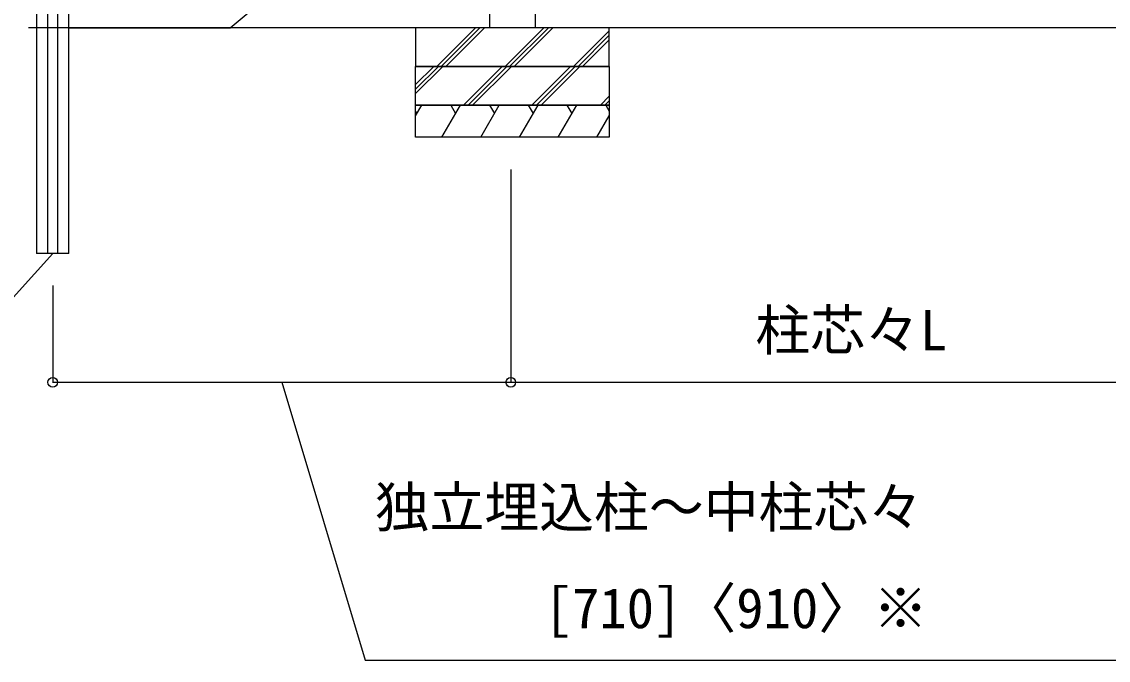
# Model space of a CAD drawing. Units: millimetres, scale not verified. Extents: x -4375 to 4375, y -6498 to 6472.
# Drawn here: x -1389 to 296, y -630 to 361 of the extents above; entities that cross this region are included whole.
import ezdxf
from ezdxf.enums import TextEntityAlignment as Align

# ---------------------------------------------------------------- set-up
doc = ezdxf.new("R2010")
doc.units = ezdxf.units.MM
doc.header["$LTSCALE"] = 30
for name, color, linetype in [('0-2_YKK_11', 7, 'Continuous'), ('0-5_YKK_A1', 4, 'Continuous'), ('0-6_YKK_D', 6, 'Continuous'), ('0-8_YSS_K', 3, 'Continuous')]:
    doc.layers.add(name, color=color, linetype=linetype)
doc.styles.add('ＭＳ ゴシック', font='')
doc.styles.get('ＭＳ ゴシック').set_extended_font_data('MS Gothic')

msp = doc.modelspace()

# ---------------------------------------------------------------- linework, layer by layer
at = {"layer": '0-2_YKK_11'}
msp.add_line((-1315.62, 1.6), (-1365.62, 1.6), dxfattribs=at)
at = {"layer": '0-5_YKK_A1'}
for p, q in [((-1365.62, 1137.6), (-1365.62, 1.6)), ((-1348.62, 1137.6), (-1348.62, 1.6)), ((-1332.62, 1.6), (-1332.62, 1137.6)), ((-1315.62, 1.6), (-1315.62, 1137.6)), ((-593.08, 664.6), (-593.08, 351.6)), ((-1065.58, 351.6), (-757.58, 610.04)), ((-1315.62, 351.6), (-1065.58, 351.6))]:
    msp.add_line(p, q, dxfattribs=at)
msp.add_lwpolyline([(-593.08, 351.6), (-663.08, 351.6), (-663.08, 664.6)], dxfattribs=at)
at = {"layer": '0-6_YKK_D'}
for p, q in [((-630.58, 131.6), (-630.58, -199.4)), ((-1340.62, -48.4), (-1340.62, -199.4)), ((-630.58, -48.4), (-630.58, -199.4)), ((-1340.62, -198.4), (-630.58, -198.4)), ((-630.58, -198.4), (569.42, -198.4))]:
    msp.add_line(p, q, dxfattribs=at)
for points in [[(-1340.62, 1.6), (-1520.7, -198.4), (-2359.99, -198.83)], [(-985.6, -198.4), (-856.26, -629.53), (399.33, -629.53)]]:
    msp.add_lwpolyline(points, dxfattribs=at)
for centre in [(-1340.62, -198.4), (-630.58, -198.4), (-630.58, -198.4)]:
    msp.add_circle(centre, 7.5, dxfattribs=at)
at = {"layer": '0-8_YSS_K'}
for p, q in [((1871.92, 351.6), (-1378.08, 351.6)), ((-478.08, 351.6), (-778.08, 351.6)), ((-778.08, 350.94), (-777.42, 351.6)), ((-745.49, 291.6), (-685.49, 351.6)), ((-738.42, 291.6), (-678.42, 351.6)), ((-731.35, 291.6), (-671.35, 351.6)), ((-639.43, 291.6), (-579.43, 351.6)), ((-632.36, 291.6), (-572.36, 351.6)), ((-625.28, 291.6), (-565.28, 351.6)), ((-533.36, 291.6), (-478.08, 346.88)), ((-526.29, 291.6), (-478.08, 339.81)), ((-519.22, 291.6), (-478.08, 332.74)), ((-478.08, 291.6), (-778.08, 291.6)), ((-778.08, 263.49), (-749.97, 291.6)), ((-778.08, 256.42), (-742.9, 291.6)), ((-778.08, 249.35), (-735.83, 291.6)), ((-703.91, 231.6), (-643.91, 291.6)), ((-696.84, 231.6), (-636.84, 291.6)), ((-689.77, 231.6), (-629.77, 291.6)), ((-597.84, 231.6), (-537.84, 291.6)), ((-590.77, 231.6), (-530.77, 291.6)), ((-583.7, 231.6), (-523.7, 291.6)), ((-491.78, 231.6), (-478.08, 245.3)), ((-484.71, 231.6), (-478.08, 238.23)), ((-778.08, 215.06), (-768.53, 231.6)), ((-778.08, 221.77), (-776.14, 218.42)), ((-737.36, 181.6), (-708.49, 231.6)), ((-723.71, 231.6), (-716.1, 218.42)), ((-677.31, 181.6), (-648.44, 231.6)), ((-663.67, 231.6), (-656.05, 218.42)), ((-617.27, 181.6), (-588.4, 231.6)), ((-603.62, 231.6), (-596.01, 218.42)), ((-557.22, 181.6), (-528.36, 231.6)), ((-543.58, 231.6), (-535.97, 218.42)), ((-483.53, 231.6), (-478.08, 222.16)), ((-497.18, 181.6), (-478.08, 214.68))]:
    msp.add_line(p, q, dxfattribs=at)
for points in [[(-778.08, 351.6), (-778.08, 291.6), (-478.08, 291.6), (-478.08, 351.6)], [(-778.08, 291.6), (-478.08, 291.6), (-778.08, 291.6)], [(-778.08, 291.6), (-478.08, 291.6), (-778.08, 291.6)], [(-778.08, 291.6), (-478.08, 291.6), (-778.08, 291.6)], [(-778.08, 291.6), (-478.08, 291.6), (-778.08, 291.6)], [(-478.08, 291.6), (-778.08, 291.6), (-478.08, 291.6)], [(-478.08, 291.6), (-478.08, 231.6), (-778.08, 231.6), (-778.08, 291.6)]]:
    msp.add_lwpolyline(points, dxfattribs=at)
msp.add_lwpolyline([(-778.08, 231.6), (-478.08, 231.6), (-478.08, 181.6), (-778.08, 181.6)], close=True, dxfattribs=at)

# ---------------------------------------------------------------- texts
at = {"layer": '0-6_YKK_D', "style": 'ＭＳ ゴシック'}
for s, p in [('柱芯々L', (-251.53, -167.29)), ('独立埋込柱～中柱芯々', (-841.58, -441.78)), ('[710]〈910〉※', (-578.12, -598.42))]:
    msp.add_text(s, height=62.32, dxfattribs=at).set_placement(p, align=Align.BOTTOM_LEFT)

doc.saveas('drawing.dxf')
